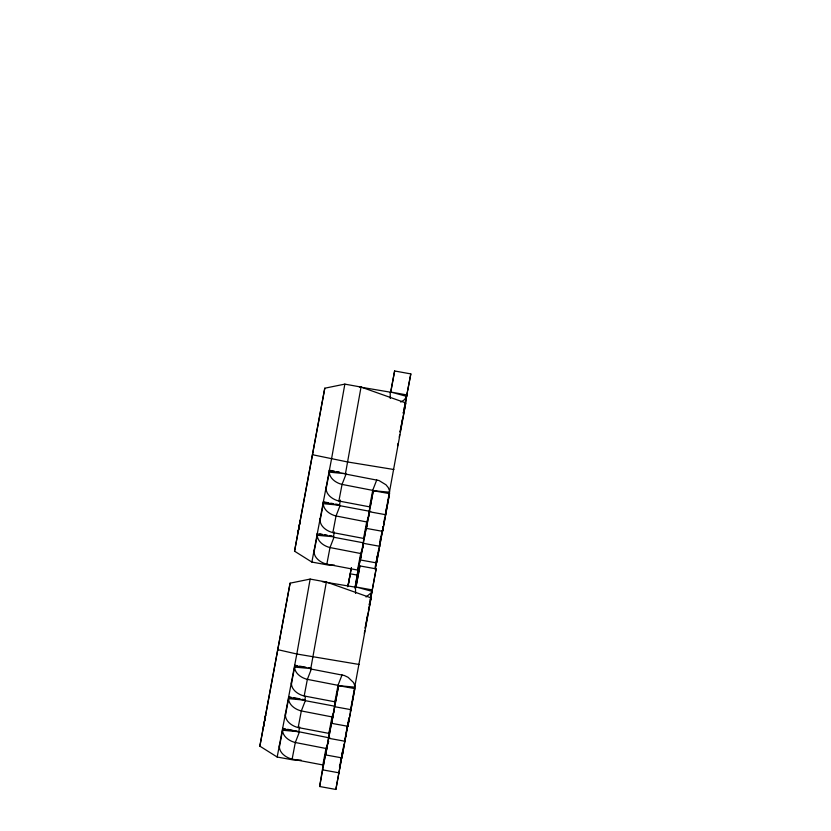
<?xml version="1.0" encoding="UTF-8"?>
<svg xmlns="http://www.w3.org/2000/svg" width="831" height="831" viewBox="0 0 831 831"><rect width="100%" height="100%" fill="white"/><g stroke="black" fill="none" stroke-linecap="round" stroke-linejoin="round"><path stroke-width="1.25" d="M301.061 760.116L293.364 759.97L277.17 757.031L259.854 746.155L290.092 583.175L310.15 579.082L326.344 582.022L371.073 597.884L350.267 711.398M334.467 565.132L328.058 565.018L311.864 562.068L294.548 551.192L324.786 388.212L344.844 384.119L361.038 387.059L405.767 402.921L385.21 515.178M259.854 746.155L290.092 583.175M294.548 551.192L324.786 388.212M279.455 744.981C278.354 752.356 285.739 757.633 292.138 759.129L323.166 765.008L319.655 786.51L335.859 789.45L342.559 752.99L335.859 789.45M314.149 550.029C313.048 557.404 320.434 562.68 326.832 564.166L357.974 570.139L355.014 587.829M319.655 786.51L326.531 748.586L295.306 742.509C288.908 741.023 281.522 735.747 282.633 728.372L285.116 728.818M355.034 587.984L361.225 553.623L330 547.556C323.602 546.06 316.216 540.784 317.317 533.409M285.48 713.413C284.379 720.789 291.764 726.065 298.163 727.561L329.18 733.441L325.679 754.932L341.873 757.882L348.771 718.732M320.174 518.451C319.073 525.826 326.458 531.102 332.857 532.598L363.874 538.478L360.374 559.98L376.568 562.919L383.268 526.459M325.679 754.932L332.556 717.018L301.331 710.941C294.932 709.445 287.547 704.169 288.648 696.793L291.141 697.251M360.374 559.98L367.25 522.055L336.025 515.978C329.627 514.482 322.241 509.206 323.342 501.831L328.328 502.745M291.504 681.836C290.403 689.211 297.789 694.487 304.188 695.983L335.205 701.863L331.704 723.365L347.898 726.304L354.827 688.608L354.764 685.596L353.57 682.583L348.147 677.348L344.283 675.489L311.345 669.111L310.867 668.166L308.384 667.708M326.199 486.883C325.098 494.258 332.483 499.535 338.882 501.02L369.899 506.91L366.398 528.402L382.592 531.341L389.51 493.645L389.459 490.633L388.264 487.62L386 484.805L378.978 480.526L346.039 474.148L345.561 473.203M331.704 723.365L338.581 685.44L307.356 679.363C300.957 677.878 293.572 672.601 294.673 665.226L297.166 665.673M366.398 528.402L373.275 490.487L342.05 484.411C335.651 482.915 328.266 477.638 329.367 470.263L334.353 471.167M310.15 579.082L296.823 654.007L277.17 757.031M344.844 384.119L331.517 459.044L311.864 562.068M333.522 536.348L333.989 537.293L363.479 542.83M334.81 706.225L305.32 700.678L304.852 699.733L302.359 699.287M370.74 511.491L340.014 505.726L339.547 504.781M326.344 582.022L310.597 669.651M361.038 387.059L345.281 474.698M347.763 586.769L351.295 567.999M348.075 586.374L351.378 567.812M355.876 587.507L359.927 565.932L376.131 568.871L369.431 605.384L376.131 568.871M390.57 392.544L394.621 370.969L410.826 373.908L403.378 412.955M359.927 565.932L355.948 587.268L322.407 581.7M394.621 370.969L390.757 392.242L359.387 386.955M341.51 757.093L341.063 759.607L341.562 757.051M341.957 754.579L342.403 752.065M375.529 565.901L376.422 560.873M376.869 558.359L377.316 555.846M375.259 569.193L377.471 556.791L375.207 568.664M341.873 757.882L348.802 720.176M376.568 562.919L383.268 526.407M366.035 623.188L366.481 620.705M366.918 618.222L367.364 615.75M368.465 609.549L368.902 607.066M369.348 604.584L369.785 602.101M400.947 426.989L401.394 424.506M401.83 422.023L402.277 419.541M403.378 413.35L403.824 410.867M347.898 726.304L354.827 688.608L338.622 685.668L335.454 702.288M382.592 531.341L389.51 493.645L373.316 490.706L370.148 507.326M403.897 411.605L407.429 391.765M264.424 721.807C260.716 741.366 268.288 701.073 264.58 720.612M314.108 551.888L317.276 535.278L333.449 536.764L317.245 533.824M320.132 520.32L323.301 503.7L339.464 505.196L340.44 500.106M326.147 488.742L329.315 472.133L345.488 473.732L329.294 470.678M279.413 746.851L282.582 730.231L298.755 731.727L330.021 738.021M285.438 715.283L288.606 698.663L304.769 700.149L305.496 696.336M291.452 683.705L294.631 667.085L310.794 668.581L294.6 665.641M326.832 564.166L330 547.556L333.989 537.293M332.857 532.598L336.025 515.978L340.014 505.726M338.882 501.02L342.05 484.411L346.039 474.148M333.387 537.055L334.363 531.975M292.138 759.129L295.306 742.509L299.305 732.256M298.163 727.561L301.331 710.941L305.32 700.678M304.188 695.983L307.356 679.363L311.345 669.111M298.693 732.018L299.669 726.938M347.898 586.468L350.308 573.826L357.777 575.177M363.573 538.363L366.751 521.754L369.411 514.908M369.598 506.796L372.766 490.176L376.755 479.923M358.099 570.471L361.277 553.851M364.123 538.893L367.292 522.273M322.864 764.894L326.032 748.284L328.692 741.439M323.404 765.424L326.583 748.814M329.429 733.856L332.597 717.236M403.347 413.08L403.824 410.587M404.281 408.208L404.739 405.84M405.185 403.461L406.546 396.345L390.871 392.055L407.076 394.995L405.985 397.8L403.814 400.199L400.729 402.048M407.657 390.528L410.826 373.908M400.054 431.788L400.5 429.409M397.54 446.039L398.028 443.494M399.233 437.158L399.721 434.623M400.199 432.089L405.767 402.921M375.176 567.209L378.915 548.148M379.403 545.603L380.608 539.267M380.972 536.826L382.302 530.396M383.517 524.049L384.722 517.713M369.338 604.48L369.816 601.987M370.262 599.608L371.852 591.298L356.177 587.008L372.381 589.948L371.291 592.752L366.035 597.001M365.131 627.935L365.588 625.556M364.3 633.388L364.788 630.854M365.266 628.309L371.073 597.884M339.578 766.92L340.71 760.988M341.842 755.047L343.982 744.379M344.47 741.834L345.675 735.497M346.06 732.973L348.096 722.814M348.573 720.28L349.062 717.745M363.386 546.486L360.727 553.321L357.559 569.941L358.441 567.656M342.06 674.876L338.072 685.139L334.903 701.759L336.233 698.331M334.27 711.014L332.057 716.706L328.879 733.326L330.208 729.909M373.316 490.706L389.49 492.201M338.622 685.668L354.795 687.154M393.915 469.525L347.711 461.984L312.934 454.817M359.221 664.478L296.823 654.007L278.24 649.769M336.846 471.624L339.339 472.07M330.821 503.191L333.314 503.648M335.807 504.095L338.3 504.552M323.269 502.246L339.464 505.196M369.566 511.782L385.761 514.732M319.81 533.855L322.303 534.312M324.796 534.769L327.289 535.216M329.782 535.673L332.275 536.12M363.542 543.36L379.746 546.299M299.659 666.13L305.891 667.262M293.634 697.697L299.866 698.829M288.575 697.209L304.769 700.149M334.872 706.745L351.066 709.684M287.609 729.275L298.755 731.727L282.55 728.787M328.847 738.323L345.052 741.262M322.833 769.89L339.027 772.83M390.175 392.357L390.29 398.475M386.322 508.811L386.342 510.265M380.266 538.82L380.318 541.833M355.481 587.309L355.595 593.438M345.603 735.342L345.634 736.796M339.547 765.361L339.609 768.374M298.277 531.206L300.168 520.954L298.277 531.206"/></g></svg>
